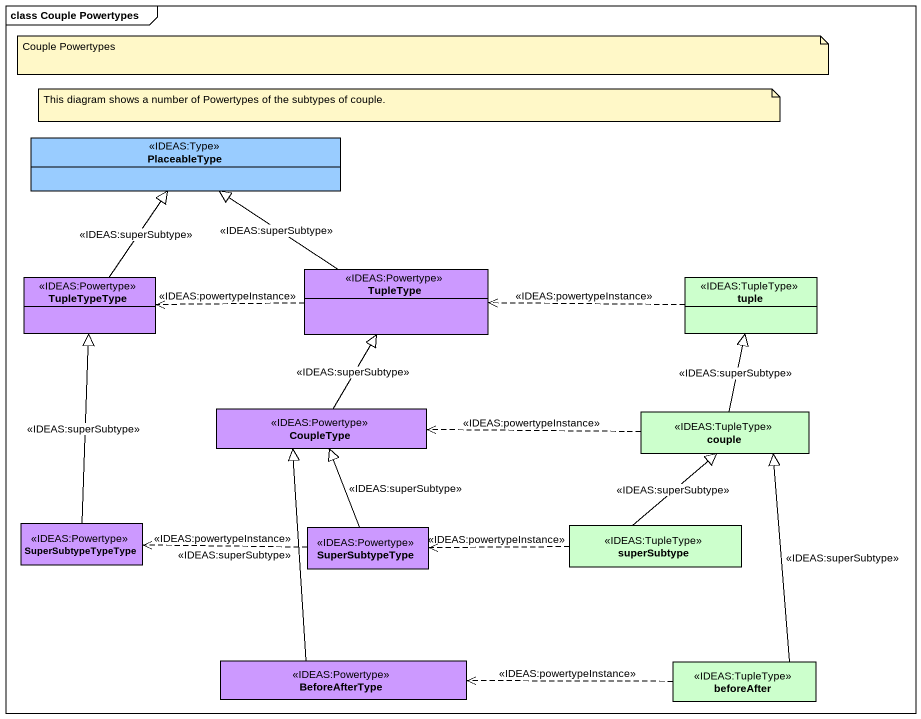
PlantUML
@startuml
mainframe class Couple Powertypes
hide circle
hide empty members
class PlaceableType <<IDEAS:Type>> #99CCFF
class TupleTypeType <<IDEAS:Powertype>> #CC99FF
class TupleType <<IDEAS:Powertype>> #CC99FF
class tuple <<IDEAS:TupleType>> #CCFFCC
class CoupleType <<IDEAS:Powertype>> #CC99FF
class couple <<IDEAS:TupleType>> #CCFFCC
class SuperSubtypeTypeType <<IDEAS:Powertype>> #CC99FF
class SuperSubtypeType <<IDEAS:Powertype>> #CC99FF
class superSubtype <<IDEAS:TupleType>> #CCFFCC
class BeforeAfterType <<IDEAS:Powertype>> #CC99FF
class beforeAfter <<IDEAS:TupleType>> #CCFFCC
TupleTypeType -up-|> PlaceableType : <<IDEAS:superSubtype>>
TupleType -up-|> PlaceableType : <<IDEAS:superSubtype>>
TupleType .left.> TupleTypeType : <<IDEAS:powertypeInstance>>
tuple .left.> TupleType : <<IDEAS:powertypeInstance>>
CoupleType -up-|> TupleType : <<IDEAS:superSubtype>>
couple -up-|> tuple : <<IDEAS:superSubtype>>
couple .left.> CoupleType : <<IDEAS:powertypeInstance>>
SuperSubtypeTypeType -up-|> TupleTypeType : <<IDEAS:superSubtype>>
SuperSubtypeType -up-|> CoupleType : <<IDEAS:superSubtype>>
SuperSubtypeType .left.> SuperSubtypeTypeType : <<IDEAS:powertypeInstance>>
superSubtype -up-|> couple : <<IDEAS:superSubtype>>
superSubtype .left.> SuperSubtypeType : <<IDEAS:powertypeInstance>>
BeforeAfterType -up-|> CoupleType : <<IDEAS:superSubtype>>
beforeAfter -up-|> couple : <<IDEAS:superSubtype>>
beforeAfter .left.> BeforeAfterType : <<IDEAS:powertypeInstance>>
note as N1
  Couple Powertypes
end note
note as N2
  This diagram shows a number of Powertypes of the subtypes of couple.
end note
@enduml
